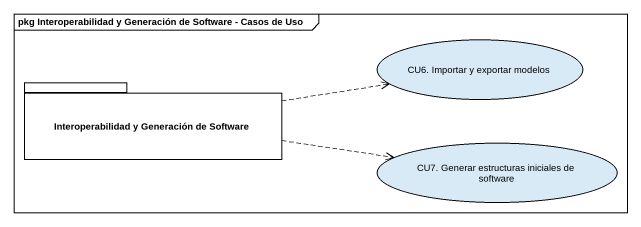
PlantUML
@startuml
mainframe pkg Interoperabilidad y Generación de Software - Casos de Uso
usecase "CU6. Importar y exportar modelos" as CU6_Importar_y_exportar
package "Interoperabilidad y Generación de Software" as Interoperabilidad_y {
}
usecase "CU7. Generar estructuras iniciales de software" as CU7_Generar_estructuras
Interoperabilidad_y .right.> CU6_Importar_y_exportar
Interoperabilidad_y .right.> CU7_Generar_estructuras
@enduml
